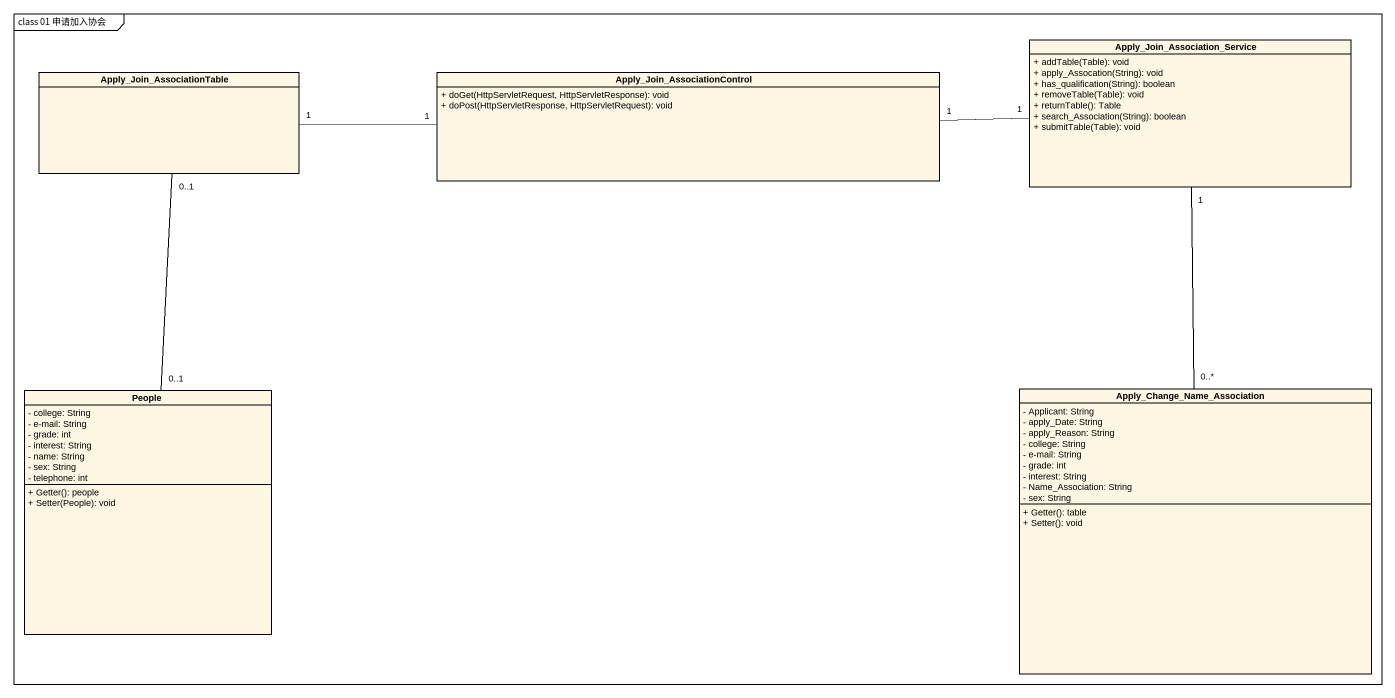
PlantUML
@startuml
mainframe class 01 申请加入协会
hide circle
hide empty members
skinparam classAttributeIconSize 0
class "Apply_Join_Association_Service" as Apply_Join_Association {
  + addTable(Table): void
  + apply_Assocation(String): void
  + has_qualification(String): boolean
  + removeTable(Table): void
  + returnTable(): Table
  + search_Association(String): boolean
  + submitTable(Table): void
}
class Apply_Join_AssociationTable
class "Apply_Join_AssociationControl" as Apply_Join {
  + doGet(HttpServletRequest, HttpServletResponse): void
  + doPost(HttpServletResponse, HttpServletRequest): void
}
class People {
  - college: String
  - e-mail: String
  - grade: int
  - interest: String
  - name: String
  - sex: String
  - telephone: int
  + Getter(): people
  + Setter(People): void
}
class "Apply_Change_Name_Association" as Apply_Change_Name {
  - Applicant: String
  - apply_Date: String
  - apply_Reason: String
  - college: String
  - e-mail: String
  - grade: int
  - interest: String
  - Name_Association: String
  - sex: String
  + Getter(): table
  + Setter(): void
}
Apply_Join_Association "1" -- "0..*" Apply_Change_Name
Apply_Join_AssociationTable "1" -right- "1" Apply_Join
Apply_Join "1" -right- "1" Apply_Join_Association
People "0..1" -up- "0..1" Apply_Join_AssociationTable
@enduml
